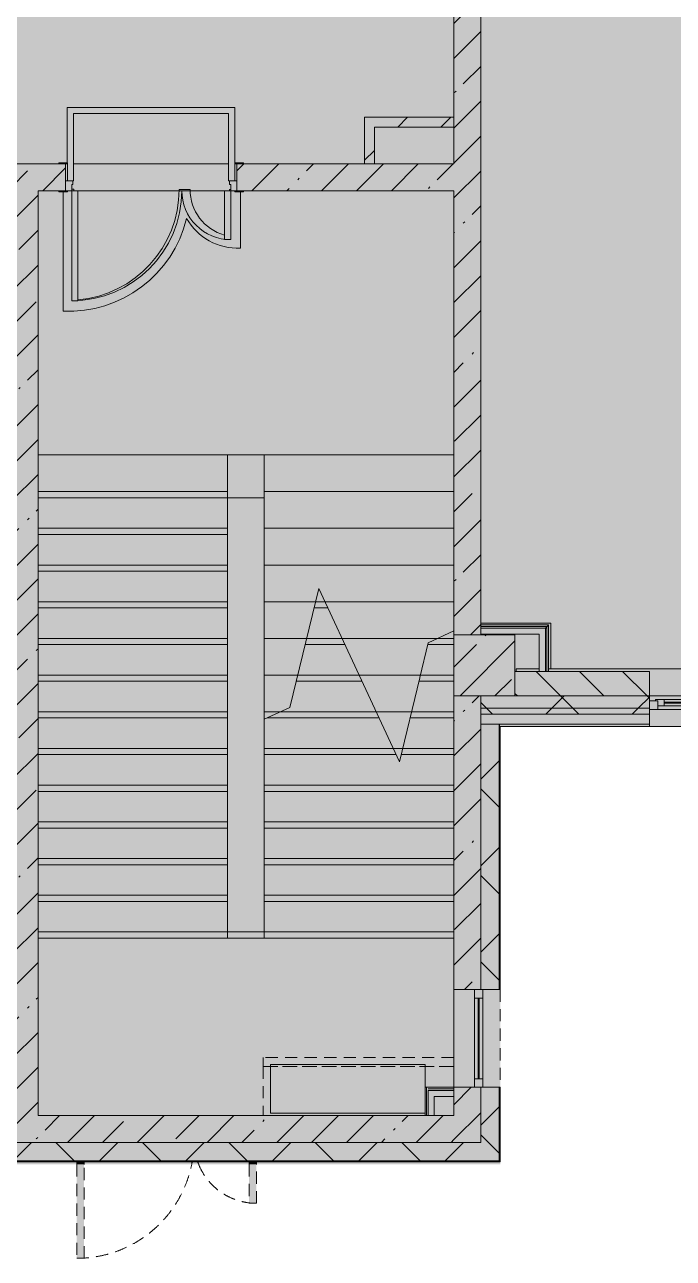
# Model space of a CAD drawing. Header units: millimetres. Extents: x 35143 to 244272, y -8553 to 29000.
# Drawn here: x 189232 to 194537, y -1048 to 9037 of the extents above; entities that cross this region are included whole.
import ezdxf

# ---------------------------------------------------------------- set-up
doc = ezdxf.new("R2010")
doc.units = ezdxf.units.MM
doc.linetypes.add('200_ШТРИХ__ш1_п0_6_', pattern=[160, 100, -60])
doc.layers.add('A-DETL-GENF-6', color=7, linetype='Continuous', lineweight=9, true_color=0xc0c0c0, transparency=0.4)
for name, color, linetype, lineweight in [('A-DETL-MBND-1', 7, '200_ШТРИХ__ш1_п0_6_', 9), ('A-WALL-4', 7, 'Continuous', 5), ('I-WALL-5', 7, 'Continuous', 5), ('S-COLS-1', 7, 'Continuous', 5)]:
    doc.layers.add(name, color=color, linetype=linetype, lineweight=lineweight)
for name, color, linetype, lineweight, true_color in [('A-DOOR-4', 7, 'Continuous', 5, 0xe2e2e2), ('A-DOOR-5', 7, 'Continuous', 5, 0xb7b7b7), ('A-DOOR-FRAM-3', 7, 'Continuous', 5, 0xe2e2e2), ('A-DOOR-FRAM-5', 7, 'Continuous', 5, 0xb7b7b7), ('A-FLOR-3', 7, 'Continuous', 5, 0xb7b7b7), ('A-GLAZ-2', 7, 'Continuous', 5, 0x737373), ('A-WALL-5', 7, 'Continuous', 9, 0x737373), ('A-WALL-6', 7, 'Continuous', 5, 0x737373), ('I-WALL-3', 7, 'Continuous', 5, 0xe7e7e7), ('I-WALL-4', 7, 'Continuous', 9, 0xe7e7e7), ('I-WALL-6', 7, 'Continuous', 5, 0x737373), ('S-COLS-2', 7, 'Continuous', 5, 0x737373), ('S-STRS-1', 7, 'Continuous', 5, 0x737373), ('S-STRS-MBND-1', 7, 'Continuous', 5, 0x737373)]:
    doc.layers.add(name, color=color, linetype=linetype, lineweight=lineweight, true_color=true_color)
pattern_1 = [(45, (117261.9, 0), (-353.5534, 353.5534), []), (135, (117261.9, 0), (-353.5534, -353.5534), [])]
pattern_2 = [(45, (117261.88, 0), (-285.1231, 285.1231), []), (45, (117547, 0), (-285.1231, 285.1231), [504.031, -100.806, 16.764, -84.042])]
pattern_3 = [(45, (117261.88, 0), (-176.7767, 176.7767), [])]
pattern_4 = [(45, (117261.9, 0), (-530.33, 530.33), []), (135, (117261.9, 0), (-530.33, -530.33), [])]

# ---------------------------------------------------------------- blocks, each defined once
blk = doc.blocks.new('BSC_Колонна _Прямоугольная - 500х500-V81-2_1_2_птичка')
at = {"layer": 'S-COLS-1'}
h = blk.add_hatch(dxfattribs=at)
h.set_pattern_fill('FP_82', color=256, style=0, pattern_type=2)
h.set_pattern_definition([(45, (-75730, -3800), (-285.1231, 285.1231), []), (45, (-75444.88, -3800), (-285.1231, 285.1231), [504.031, -100.806, 16.764, -84.042])])
h.paths.add_polyline_path([(-250, -250), (250, -250), (250, 250), (-250, 250), (-250, -99)])
at = {"layer": 'S-COLS-2'}
for p, q in [((250, 250), (-250, 250)), ((-250, 250), (-250, -250)), ((250, -250), (250, 250)), ((-250, -250), (250, -250))]:
    blk.add_line(p, q, dxfattribs=at)
blk = doc.blocks.new('110_Дверь_СКБ_2Ст - Д-1 Лестничная клетка EIS60-24319353-2_1_2_птичка')
at = {"layer": 'A-DOOR-4'}
for points in [[(612.5, 1010), (612.5, 110), (662.5, 110), (662.5, 1010)], [(-587.5, 510), (-637.5, 510), (-637.5, 110), (-587.5, 110)], [(712.5, 30), (697.5, 30), (697.5, -110), (712.5, -110)]]:
    blk.add_hatch(color=256, dxfattribs=at).paths.add_polyline_path(points)
h = blk.add_hatch(color=256, dxfattribs=at)
h.paths.add_polyline_path([(712.5, 110), (662.5, 110), (662.5, 60), (652.5, 60), (652.5, 30), (712.5, 30), (712.5, 39.7)])
h.paths.add_polyline_path([(-687.5, 110), (-687.5, 30), (-627.5, 30), (-627.5, 60), (-637.5, 60), (-637.5, 110)])
at = {"layer": 'A-DOOR-FRAM-3'}
for points in [[(-742.5, 118), (-742.5, 110), (-672.5, 110), (-672.5, 118)], [(697.5, 118), (697.5, 110), (767.5, 110), (767.5, 118)], [(-672.5, 30), (-687.5, 30), (-687.5, -110), (-672.5, -110)], [(-672.5, -110), (-742.5, -110), (-742.5, -118), (-672.5, -118)], [(697.5, -110), (697.5, -118), (767.5, -118), (767.5, -110)]]:
    blk.add_hatch(color=256, dxfattribs=at).paths.add_polyline_path(points)
at = {"layer": 'A-DOOR-5'}
for p, q in [((662.5, 1010), (612.5, 1010)), ((612.5, 1010), (612.5, 110)), ((662.5, 110), (662.5, 1010)), ((-637.5, 510), (-637.5, 110)), ((-587.5, 510), (-637.5, 510)), ((-587.5, 110), (-587.5, 510)), ((-637.5, 110), (-587.5, 110)), ((612.5, 110), (662.5, 110))]:
    blk.add_line(p, q, dxfattribs=at)
for centre, radius, start, end in [((662.5, 110), 900, 90, 180), ((-637.5, 110), 400, 360, 90)]:
    blk.add_arc(centre, radius, start, end, dxfattribs=at)
at = {"layer": 'A-DOOR-FRAM-5'}
for p, q in [((-672.5, 118), (-742.5, 118)), ((-742.5, 118), (-742.5, 110)), ((-742.5, 110), (-672.5, 110)), ((-637.5, 110), (-687.5, 110)), ((-687.5, 110), (-687.5, 30)), ((-672.5, 110), (-672.5, 118)), ((-637.5, 60), (-637.5, 110)), ((662.5, 110), (662.5, 60)), ((712.5, 110), (662.5, 110)), ((767.5, 118), (697.5, 118)), ((697.5, 118), (697.5, 110)), ((697.5, 110), (767.5, 110)), ((712.5, 30), (712.5, 110)), ((767.5, 110), (767.5, 118)), ((-687.5, 30), (-627.5, 30)), ((-672.5, 30), (-687.5, 30)), ((-687.5, 30), (-687.5, -110)), ((-672.5, -110), (-672.5, 30)), ((-627.5, 60), (-637.5, 60)), ((-627.5, 30), (-627.5, 60)), ((662.5, 60), (652.5, 60)), ((652.5, 60), (652.5, 30)), ((652.5, 30), (712.5, 30)), ((712.5, 30), (697.5, 30)), ((697.5, 30), (697.5, -110)), ((712.5, -110), (712.5, 30)), ((-672.5, -110), (-742.5, -110)), ((-742.5, -110), (-742.5, -118)), ((-742.5, -118), (-672.5, -118)), ((-687.5, -110), (-672.5, -110)), ((-672.5, -118), (-672.5, -110)), ((697.5, -110), (712.5, -110)), ((767.5, -110), (697.5, -110)), ((697.5, -110), (697.5, -118)), ((697.5, -118), (767.5, -118)), ((767.5, -118), (767.5, -110))]:
    blk.add_line(p, q, dxfattribs=at)
blk = doc.blocks.new('120_Окно_СКБ_1Ст - 120_Окно_СКБ_1Ст 900х2500_h_-19906150-2_1_2_птичка')
at = {"layer": 'A-GLAZ-2'}
for p, q in [((-450, -75), (-450, -5)), ((-450, -5), (-380, -5)), ((450, -5), (-450, -5)), ((-380, -75), (-450, -75)), ((-450, -75), (-400, -75)), ((-380, -75), (-400, -75)), ((-400, -75), (-400, -85)), ((-400, -85), (400, -85)), ((400, -85), (-400, -85)), ((-380, -5), (-380, -75)), ((380, -35), (-380, -35)), ((-380, -35), (-380, -75)), ((-330, -85), (-330, -35)), ((-330, -55), (330, -55)), ((330, -65), (-330, -65)), ((330, -85), (330, -35)), ((380, -75), (380, -5)), ((380, -5), (450, -5)), ((380, -75), (380, -35)), ((450, -75), (380, -75)), ((400, -75), (380, -75)), ((400, -75), (450, -75)), ((400, -85), (400, -75)), ((450, -5), (450, -75))]:
    blk.add_line(p, q, dxfattribs=at)
blk = doc.blocks.new('110_Дверь_СКБ_2Ст_Наружная - ДН-1_л__ Двухстворчатая 1350 х3200 _ЛК_ в свету с верхним остеклением 2-V186-2_1_2_птичка')
at = {"layer": 'A-DETL-MBND-1'}
for points in [[(754, 869), (694, 869), (694, 101), (754, 101), (754, 169)], [(-656, 419), (-716, 419), (-716, 101), (-656, 101), (-656, 169)], [(-716, 101), (-716, 79), (-656, 79), (-656, 101)], [(694, 101), (694, 79), (754, 79), (754, 101)]]:
    blk.add_hatch(color=256, dxfattribs=at).paths.add_polyline_path(points)
for p, q in [((754, 869), (694, 869)), ((694, 869), (694, 101)), ((754, 101), (754, 869)), ((-716, 419), (-716, 101)), ((-656, 419), (-716, 419)), ((-656, 101), (-656, 419)), ((-716, 101), (-716, 79)), ((-656, 79), (-656, 101)), ((694, 101), (694, 79)), ((754, 79), (754, 101))]:
    blk.add_line(p, q, dxfattribs=at)
for centre, radius, start, end in [((754, -91), 960, 90, 168.4089), ((-716, -91), 510, 22.5, 90), ((-716, -91), 510, 19.5984, 22.1347), ((754, -91), 960, 168.4089, 169.737)]:
    blk.add_arc(centre, radius, start, end, dxfattribs=at)
blk = doc.blocks.new('120_Окно_СКБ_1Ст - 120_Окно_СКБ_1Ст 800х2500 EI30-23532001-2_1_2_птичка')
at = {"layer": 'A-GLAZ-2'}
for p, q in [((-400, -127), (-400, -57)), ((-400, -57), (-330, -57)), ((400, -57), (-400, -57)), ((-330, -57), (-330, -127)), ((330, -87), (-330, -87)), ((330, -97), (-330, -97)), ((330, -127), (330, -57)), ((330, -57), (400, -57)), ((400, -57), (400, -127)), ((-330, -127), (-400, -127)), ((-400, -127), (400, -127)), ((400, -127), (330, -127))]:
    blk.add_line(p, q, dxfattribs=at)
blk = doc.blocks.new('Зашивка приборов отопления27 - Зашивка приборов отопления-33322407-2_1_2_птичка')
at = {"layer": 'A-DETL-MBND-1'}
for p, q in [((75480, 595), (73920, 595)), ((73920, 595), (73920, 520)), ((73920, 520), (73920, 120)), ((75480, 520), (73920, 520)), ((73920, 520), (73920, 120)), ((73920, 520), (75480, 520)), ((75480, 520), (75480, 595)), ((75480, 350), (75480, 520))]:
    blk.add_line(p, q, dxfattribs=at)

msp = doc.modelspace()

# ---------------------------------------------------------------- hatches: boundary and pattern name
at = {"layer": 'A-DETL-GENF-6'}
msp.add_hatch(color=256, dxfattribs=at).paths.add_polyline_path([(193102.8, -280), (193121.9, -280), (193121.9, 3300), (202121.9, 3300), (202121.9, 27350), (159171.9, 27350), (159171.9, 23778), (156021.9, 23778), (156021.9, -280), (192175.3, -280)])
at = {"layer": 'A-WALL-4'}
h = msp.add_hatch(dxfattribs=at)
h.set_pattern_fill('FP_97', color=256, style=0, pattern_type=2)
h.set_pattern_definition([(135, (117261.88, 0), (-176.7767, -176.7767), [])])
h.paths.add_polyline_path([(197611.9, 3550), (197611.9, 3750), (197341.9, 3750), (197341.9, 3550)])
h.paths.add_polyline_path([(196441.9, 3550), (196441.9, 3750), (195241.9, 3750), (195241.9, 3550), (195885.4, 3550)])
h.paths.add_polyline_path([(194030.3, 3550), (194341.9, 3550), (194341.9, 3750), (193241.9, 3750), (193241.9, 3550)])
h = msp.add_hatch(dxfattribs=at)
h.set_pattern_fill('FP_87', color=256, style=0, pattern_type=2)
h.set_pattern_definition(pattern_1)
h.paths.add_polyline_path([(201450.5, 3450), (201961.9, 3450), (201961.9, 3550), (201381.9, 3550), (201381.9, 3450)])
h.paths.add_polyline_path([(198681.9, 3450), (198681.9, 3550), (197341.9, 3550), (197341.9, 3450), (198667.9, 3450)])
h.paths.add_polyline_path([(194030.3, 3450), (194341.9, 3450), (194341.9, 3550), (192961.9, 3550), (192961.9, 3450), (193241.9, 3450)])
h.paths.add_polyline_path([(195885.4, 3450), (196441.9, 3450), (196441.9, 3550), (195241.9, 3550), (195241.9, 3450)])
h = msp.add_hatch(dxfattribs=at)
h.set_pattern_fill('FP_87', color=256, style=0, pattern_type=2)
h.set_pattern_definition(pattern_1)
h.paths.add_polyline_path([(202061.9, 3400), (202061.9, 3450), (201381.9, 3450), (201381.9, 3400), (201961.9, 3400)])
h.paths.add_polyline_path([(193102.8, 3400), (194341.9, 3400), (194341.9, 3450), (192961.9, 3450), (192961.9, 3400)])
h.paths.add_polyline_path([(198667.9, 3400), (198681.9, 3400), (198681.9, 3450), (197341.9, 3450), (197341.9, 3400), (197740.4, 3400)])
h.paths.add_polyline_path([(195241.9, 3400), (196441.9, 3400), (196441.9, 3450), (195241.9, 3450)])
h = msp.add_hatch(dxfattribs=at)
h.set_pattern_fill('FP_87', color=256, style=0, pattern_type=2)
h.set_pattern_definition(pattern_1)
h.paths.add_polyline_path([(192961.9, -250), (193111.9, -250), (193111.9, 350), (192961.9, 350), (192961.9, -100)])
h.paths.add_polyline_path([(192961.9, 1150), (193111.9, 1150), (193111.9, 3320), (192961.9, 3320), (192961.9, 1965.8)])
h = msp.add_hatch(dxfattribs=at)
h.set_pattern_fill('FP_87', color=256, style=0, pattern_type=2)
h.set_pattern_definition(pattern_1)
h.paths.add_polyline_path([(192961.9, -250), (192961.9, -100), (188821.9, -100), (188821.9, -250), (192175.3, -250)])
h.paths.add_polyline_path([(186610.2, -250), (187921.9, -250), (187921.9, -100), (184321.9, -100), (184321.9, -250), (184755.1, -250)])
h.paths.add_polyline_path([(176071.9, -250), (176071.9, -100), (175321.9, -100), (175321.9, -250), (175479.9, -250)])
h.paths.add_polyline_path([(179190, -250), (179321.9, -250), (179321.9, -100), (178171.9, -100), (178171.9, -250), (178262.5, -250)])
h.paths.add_polyline_path([(174171.9, -250), (174421.9, -250), (174421.9, -100), (173671.9, -100), (173671.9, -250), (174088.7, -250)])
h.paths.add_polyline_path([(182421.9, -250), (183421.9, -250), (183421.9, -100), (182421.9, -100)])
h.paths.add_polyline_path([(170571.9, -250), (170571.9, -100), (169171.9, -100), (169171.9, -250), (169914.8, -250)])
h.paths.add_polyline_path([(166071.9, -250), (166071.9, -100), (164671.9, -100), (164671.9, -250), (165277.2, -250)])
h.paths.add_polyline_path([(162494.7, -250), (162571.9, -250), (162571.9, -100), (162198.2, -100), (162198.2, -250)])
h.paths.add_polyline_path([(159921.9, -250), (161298.2, -250), (161298.2, -100), (159921.9, -100)])
h.paths.add_polyline_path([(156332.8, -250), (156821.9, -250), (156821.9, -100), (156021.9, -100), (156025.8, -250), (156301.9, -250)])
at = {"layer": 'I-WALL-3'}
for points in [[(193491.3, 4055), (193491.3, 4105), (192961.9, 4105), (192961.9, 4055), (193441.3, 4055)], [(193491.3, 3750), (193491.3, 4055), (193441.3, 4055), (193441.3, 3750)], [(192741.9, 275), (192741.9, 325), (192581.9, 325), (192581.9, 275)]]:
    msp.add_hatch(color=256, dxfattribs=at).paths.add_polyline_path(points)
at = {"layer": 'I-WALL-4'}
msp.add_hatch(color=256, dxfattribs=at).paths.add_polyline_path([(192531.9, 120), (192581.9, 120), (192581.9, 325), (192531.9, 325), (192531.9, 230.5)])
at = {"layer": 'I-WALL-5'}
h = msp.add_hatch(dxfattribs=at)
h.set_pattern_fill('FP_95', color=256, style=0, pattern_type=2)
h.set_pattern_definition(pattern_2)
h.paths.add_polyline_path([(192741.9, 7900), (192961.9, 7900), (192961.9, 9352.3), (192741.9, 9352.3), (192741.9, 8200)])
h.paths.add_polyline_path([(192741.9, 10792.3), (192961.9, 10792.3), (192961.9, 10900), (192741.9, 10900)])
h = msp.add_hatch(dxfattribs=at)
h.set_pattern_fill('FP_99', color=256, style=0, pattern_type=2)
h.set_pattern_definition(pattern_3)
h.paths.add_polyline_path([(192091.9, 7900), (192091.9, 8280), (192011.9, 8280), (192011.9, 7900)])
h = msp.add_hatch(dxfattribs=at)
h.set_pattern_fill('FP_99', color=256, style=0, pattern_type=2)
h.set_pattern_definition(pattern_3)
h.paths.add_polyline_path([(192741.9, 8200), (192741.9, 8280), (192091.9, 8280), (192091.9, 8200), (192175.3, 8200)])
h = msp.add_hatch(dxfattribs=at)
h.set_pattern_fill('FP_95', color=256, style=0, pattern_type=2)
h.set_pattern_definition(pattern_2)
h.paths.add_polyline_path([(189341.9, 120), (189341.9, 7900), (189121.9, 7900), (189121.9, 120)])
h = msp.add_hatch(dxfattribs=at)
h.set_pattern_fill('FP_95', color=256, style=0, pattern_type=2)
h.set_pattern_definition(pattern_2)
h.paths.add_polyline_path([(191021.9, 7680), (192741.9, 7680), (192741.9, 7900), (190966.9, 7900), (190966.9, 7680)])
h.paths.add_polyline_path([(189392.7, 7680), (189566.9, 7680), (189566.9, 7900), (189341.9, 7900), (189341.9, 7680)])
h = msp.add_hatch(dxfattribs=at)
h.set_pattern_fill('FP_95', color=256, style=0, pattern_type=2)
h.set_pattern_definition(pattern_2)
h.paths.add_polyline_path([(192741.9, -100), (192961.9, -100), (192961.9, 350), (192741.9, 350), (192741.9, 120)])
h.paths.add_polyline_path([(192741.9, 1150), (192961.9, 1150), (192961.9, 3550), (192741.9, 3550), (192741.9, 1965.8)])
h.paths.add_polyline_path([(192961.9, 4050), (192961.9, 7900), (192741.9, 7900), (192741.9, 4050), (192924.2, 4050)])
h = msp.add_hatch(dxfattribs=at)
h.set_pattern_fill('FP_187', color=256, style=0, pattern_type=2)
h.set_pattern_definition(pattern_4)
h.paths.add_polyline_path([(193516.3, 4117.5), (193516.3, 4130), (192961.9, 4130), (192961.9, 4117.5), (193503.8, 4117.5)])
h = msp.add_hatch(dxfattribs=at)
h.set_pattern_fill('FP_187', color=256, style=0, pattern_type=2)
h.set_pattern_definition(pattern_4)
h.paths.add_polyline_path([(193503.8, 4105), (193503.8, 4117.5), (192961.9, 4117.5), (192961.9, 4105), (193491.3, 4105)])
h = msp.add_hatch(dxfattribs=at)
h.set_pattern_fill('FP_187', color=256, style=0, pattern_type=2)
h.set_pattern_definition(pattern_4)
h.paths.add_polyline_path([(193503.8, 3750), (193503.8, 4105), (193491.3, 4105), (193491.3, 3750)])
h = msp.add_hatch(dxfattribs=at)
h.set_pattern_fill('FP_187', color=256, style=0, pattern_type=2)
h.set_pattern_definition(pattern_4)
h.paths.add_polyline_path([(193503.8, 3750), (193516.3, 3750), (193516.3, 4117.5), (193503.8, 4117.5), (193503.8, 4055)])
h = msp.add_hatch(dxfattribs=at)
h.set_pattern_fill('FP_95', color=256, style=0, pattern_type=2)
h.set_pattern_definition(pattern_2)
h.paths.add_polyline_path([(192741.9, -100), (192741.9, 120), (189121.9, 120), (189121.9, -100), (192175.3, -100)])

# ---------------------------------------------------------------- linework, layer by layer
at = {"layer": 'A-DETL-MBND-1'}
for p, q in [((192741.9, 595), (192741.9, 1150)), ((193119.9, 1150), (193119.9, 350))]:
    msp.add_line(p, q, dxfattribs=at)
at = {"layer": 'A-FLOR-3'}
for p, q in [((189580.2, 8360.1), (189580.2, 7908)), ((190950.2, 8360.1), (189580.2, 8360.1)), ((189630.2, 7760.1), (189630.2, 8310.1)), ((189630.2, 8310.1), (190900.2, 8310.1)), ((190900.2, 8310.1), (190900.2, 7760.1)), ((190950.2, 7760.1), (190950.2, 8360.1)), ((189545.6, 7672), (189545.6, 6695.1)), ((189581.9, 7760.1), (189630.2, 7760.1)), ((189635.4, 7692.1), (189616.9, 7692.1)), ((189635.4, 7680), (189635.4, 7692.1)), ((190584.5, 7690.6), (190494.8, 7690.6)), ((190900.2, 7760.1), (190950.2, 7760.1)), ((190916.9, 7689.1), (190907, 7689.1)), ((190907, 7689.1), (190907, 7680)), ((190996.4, 7210.5), (190996.4, 7672)), ((190891.9, 5170), (191191.9, 5170)), ((192961.9, 4145), (193536.3, 4145)), ((193536.3, 4145), (193536.3, 3770)), ((191241.9, 536), (191241.9, 140)), ((192506.9, 536), (191241.9, 536)), ((192506.9, 350), (192506.9, 536)), ((191241.9, 140), (192506.9, 140))]:
    msp.add_line(p, q, dxfattribs=at)
for centre, radius, start, end in [((189589.8, 7689.1), 905, 274.89327, 0.09571), ((190974.2, 7690.6), 389.8, 180, 253.95631), ((189589.8, 7689.1), 995, 267.45356, 346.31888), ((190974, 7689.1), 479.2, 209.41362, 272.67589)]:
    msp.add_arc(centre, radius, start, end, dxfattribs=at)
at = {"layer": 'A-WALL-5'}
for p, q in [((192741.9, 8200), (192741.9, 8280)), ((192011.9, 7900), (192091.9, 7900)), ((193503.8, 4117.5), (192961.9, 4117.5)), ((193491.3, 4105), (192961.9, 4105)), ((193491.3, 3750), (193491.3, 4105)), ((193503.8, 3750), (193503.8, 4117.5)), ((194341.9, 3550), (193241.9, 3550)), ((192961.9, 3450), (194341.9, 3450)), ((192961.9, 3400), (194341.9, 3400)), ((192961.9, 3320), (194341.9, 3320)), ((192961.9, 1150), (192961.9, 3320)), ((193111.9, 3300), (193111.9, 3320)), ((193111.9, 1150), (193111.9, 3299)), ((193114.9, 3304.2), (193114.9, 3320)), ((193119.9, 3300), (193114.9, 3300)), ((193114.9, 1150), (193114.9, 3299.3)), ((192519.4, 120), (192519.4, 350)), ((192741.9, 337.5), (192531.9, 337.5)), ((192531.9, 120), (192531.9, 325)), ((192741.9, 325), (192531.9, 325)), ((192741.9, 275), (192741.9, 350)), ((192961.9, 350), (192961.9, -100)), ((193111.9, -250), (193111.9, 350)), ((193114.9, -253), (193114.9, 350)), ((192506.9, 120), (192581.9, 120)), ((192741.9, -100), (188821.9, -100)), ((188821.9, -250), (193111.9, -250)), ((188821.9, -253), (193114.9, -253))]:
    msp.add_line(p, q, dxfattribs=at)
at = {"layer": 'A-WALL-6'}
for p, q in [((194341.9, 3750), (193241.9, 3750)), ((194341.9, 3300), (194341.9, 3750)), ((194341.9, 3550), (195241.9, 3550)), ((193119.9, 1150), (193119.9, 3299.8)), ((193121.9, 3300), (202211.9, 3300)), ((192961.9, 1150), (193119.9, 1150)), ((193119.9, 350), (192961.9, 350)), ((193119.9, -258), (193119.9, 350)), ((192961.9, -100), (192741.9, -100)), ((183421.9, -258), (193119.9, -258))]:
    msp.add_line(p, q, dxfattribs=at)
at = {"layer": 'I-WALL-6'}
for p, q in [((192961.9, 4050), (192961.9, 10900)), ((192741.9, 9352.3), (192741.9, 8280)), ((192011.9, 8280), (192011.9, 7900)), ((192741.9, 8280), (192011.9, 8280)), ((192091.9, 7900), (192091.9, 8200)), ((192091.9, 8200), (192741.9, 8200)), ((192741.9, 8200), (192741.9, 7900)), ((189511.9, 7900), (189121.9, 7900)), ((189630.2, 7900), (190900.2, 7900)), ((192011.9, 7900), (191021.9, 7900)), ((192741.9, 7900), (192091.9, 7900)), ((189341.9, 120), (189341.9, 7680)), ((189341.9, 7680), (189511.9, 7680)), ((190494.2, 7680), (189666.9, 7680)), ((190866.9, 7680), (190585.4, 7680)), ((191021.9, 7680), (192741.9, 7680)), ((192741.9, 7680), (192741.9, 4050)), ((193516.3, 4130), (192961.9, 4130)), ((192961.9, 4055), (193441.3, 4055)), ((193441.3, 4055), (193441.3, 3750)), ((193516.3, 3750), (193516.3, 4130)), ((193251.9, 3770), (193441.3, 3770)), ((193251.9, 3770), (193251.9, 3750)), ((193441.3, 3750), (193516.3, 3750)), ((193515.4, 3770), (197611.9, 3770)), ((192741.9, 3550), (192741.9, 1150)), ((192961.9, 3320), (192961.9, 3550)), ((192741.9, 1150), (192961.9, 1150)), ((192506.9, 350), (192506.9, 120)), ((192581.9, 350), (192506.9, 350)), ((192961.9, 350), (192581.9, 350)), ((192581.9, 120), (192581.9, 275)), ((192581.9, 275), (192741.9, 275)), ((192741.9, 275), (192741.9, 120)), ((192506.9, 120), (189341.9, 120)), ((192741.9, 120), (192581.9, 120))]:
    msp.add_line(p, q, dxfattribs=at)
at = {"layer": 'S-STRS-1'}
for p, q in [((190494.2, 7680), (189666.9, 7680)), ((190866.9, 7680), (190585.4, 7680)), ((190891.9, 5520), (191191.9, 5520)), ((190891.9, 5169.7), (190891.9, 5520)), ((192741.9, 5520), (191191.9, 5520)), ((191191.9, 5520), (191191.9, 5220)), ((192741.9, 5520), (191191.9, 5520)), ((189341.9, 5169.7), (190891.9, 5169.7)), ((189341.9, 5169.7), (190891.9, 5169.7)), ((190891.9, 4869.7), (190891.9, 5169.7)), ((191191.9, 5220), (191191.9, 4920)), ((192741.9, 5220), (191191.9, 5220)), ((192741.9, 5220), (191191.9, 5220)), ((189341.9, 4869.7), (190891.9, 4869.7)), ((189341.9, 4869.7), (190891.9, 4869.7)), ((190891.9, 4569.7), (190891.9, 4869.7)), ((191191.9, 4920), (191191.9, 4620)), ((192741.9, 4920), (191191.9, 4920)), ((192741.9, 4920), (191191.9, 4920)), ((189341.9, 4569.7), (190891.9, 4569.7)), ((189341.9, 4569.7), (190891.9, 4569.7)), ((190891.9, 4269.7), (190891.9, 4569.7)), ((191191.9, 4620), (191191.9, 4320)), ((192741.9, 4620), (191191.9, 4620)), ((192741.9, 4620), (191191.9, 4620)), ((189341.9, 4269.7), (190891.9, 4269.7)), ((189341.9, 4269.7), (190891.9, 4269.7)), ((190891.9, 3969.7), (190891.9, 4269.7)), ((191191.9, 4320), (191191.9, 4020)), ((191610.4, 4320), (191191.9, 4320)), ((191610.4, 4320), (191191.9, 4320)), ((191710.5, 4269.7), (191598.2, 4269.7)), ((191710.5, 4269.7), (191598.2, 4269.7)), ((192741.9, 4320), (191687.1, 4320)), ((192741.9, 4320), (191687.1, 4320)), ((189341.9, 3969.7), (190891.9, 3969.7)), ((189341.9, 3969.7), (190891.9, 3969.7)), ((190891.9, 3669.7), (190891.9, 3969.7)), ((191191.9, 4020), (191191.9, 3720)), ((191537.5, 4020), (191191.9, 4020)), ((191537.5, 4020), (191191.9, 4020)), ((191850.4, 3969.7), (191525.3, 3969.7)), ((191850.4, 3969.7), (191525.3, 3969.7)), ((192610.2, 4020), (191827, 4020)), ((192610.2, 4020), (191827, 4020)), ((192741.9, 3969.7), (192529.8, 3969.7)), ((192741.9, 3969.7), (192529.8, 3969.7)), ((189341.9, 3669.7), (190891.9, 3669.7)), ((189341.9, 3669.7), (190891.9, 3669.7)), ((190891.9, 3369.7), (190891.9, 3669.7)), ((191191.9, 3720), (191191.9, 3420)), ((191464.6, 3720), (191191.9, 3720)), ((191464.6, 3720), (191191.9, 3720)), ((191990.3, 3669.7), (191452.4, 3669.7)), ((191990.3, 3669.7), (191452.4, 3669.7)), ((192469.1, 3720), (191966.9, 3720)), ((192469.1, 3720), (191966.9, 3720)), ((192741.9, 3669.7), (192456.9, 3669.7)), ((192741.9, 3669.7), (192456.9, 3669.7)), ((189341.9, 3369.7), (190891.9, 3369.7)), ((189341.9, 3369.7), (190891.9, 3369.7)), ((190891.9, 3069.7), (190891.9, 3369.7)), ((191191.9, 3420), (191191.9, 3358.6)), ((191323.5, 3420), (191191.9, 3420)), ((191323.5, 3420), (191191.9, 3420)), ((191191.9, 3358.6), (191191.9, 3069.7)), ((192130.2, 3369.7), (191215.7, 3369.7)), ((192130.2, 3369.7), (191215.7, 3369.7)), ((192396.2, 3420), (192106.8, 3420)), ((192396.2, 3420), (192106.8, 3420)), ((192741.9, 3369.7), (192384, 3369.7)), ((192741.9, 3369.7), (192384, 3369.7)), ((189341.9, 3069.7), (190891.9, 3069.7)), ((189341.9, 3069.7), (190891.9, 3069.7)), ((190891.9, 2769.7), (190891.9, 3069.7)), ((191191.9, 3069.7), (191191.9, 2769.7)), ((192270.1, 3069.7), (191191.9, 3069.7)), ((192270.1, 3069.7), (191191.9, 3069.7)), ((192323.3, 3120), (192246.7, 3120)), ((192323.3, 3120), (192246.7, 3120)), ((192741.9, 3069.7), (192311.1, 3069.7)), ((192741.9, 3069.7), (192311.1, 3069.7)), ((189341.9, 2769.7), (190891.9, 2769.7)), ((189341.9, 2769.7), (190891.9, 2769.7)), ((190891.9, 2469.7), (190891.9, 2769.7)), ((191191.9, 2769.7), (191191.9, 2469.7)), ((192741.9, 2769.7), (191191.9, 2769.7)), ((192741.9, 2769.7), (191191.9, 2769.7)), ((189341.9, 2469.7), (190891.9, 2469.7)), ((189341.9, 2469.7), (190891.9, 2469.7)), ((190891.9, 2169.7), (190891.9, 2469.7)), ((191191.9, 2469.7), (191191.9, 2169.7)), ((192741.9, 2469.7), (191191.9, 2469.7)), ((192741.9, 2469.7), (191191.9, 2469.7)), ((189341.9, 2169.7), (190891.9, 2169.7)), ((189341.9, 2169.7), (190891.9, 2169.7)), ((190891.9, 1869.7), (190891.9, 2169.7)), ((191191.9, 2169.7), (191191.9, 1869.7)), ((192741.9, 2169.7), (191191.9, 2169.7)), ((192741.9, 2169.7), (191191.9, 2169.7)), ((189341.9, 1869.7), (190891.9, 1869.7)), ((189341.9, 1869.7), (190891.9, 1869.7)), ((190891.9, 1569.7), (190891.9, 1869.7)), ((191191.9, 1869.7), (191191.9, 1569.7)), ((192741.9, 1869.7), (191191.9, 1869.7)), ((192741.9, 1869.7), (191191.9, 1869.7)), ((189341.9, 1569.7), (190891.9, 1569.7)), ((189341.9, 1569.7), (190891.9, 1569.7)), ((191191.9, 1569.7), (190891.9, 1569.7)), ((192741.9, 1569.7), (191191.9, 1569.7)), ((192741.9, 1569.7), (191191.9, 1569.7))]:
    msp.add_line(p, q, dxfattribs=at)
at = {"layer": 'S-STRS-MBND-1'}
for p, q in [((192741.9, 7680), (189341.9, 7680)), ((189341.9, 7680), (189341.9, 5520)), ((192741.9, 5520), (192741.9, 7680)), ((189341.9, 5520), (190891.9, 5520)), ((189341.9, 1620), (189341.9, 5520)), ((189341.9, 5520), (190891.9, 5520)), ((190891.9, 5520), (192741.9, 5520)), ((190891.9, 1620), (190891.9, 5520)), ((189341.9, 5220), (190891.9, 5220)), ((189341.9, 5220), (190891.9, 5220)), ((189341.9, 4920), (190891.9, 4920)), ((189341.9, 4920), (190891.9, 4920)), ((189341.9, 4620), (190891.9, 4620)), ((189341.9, 4620), (190891.9, 4620)), ((191400.4, 3455.9), (191636.7, 4428.1)), ((191636.7, 4428.1), (192297.1, 3011.9)), ((189341.9, 4320), (190891.9, 4320)), ((189341.9, 4320), (190891.9, 4320)), ((191687.1, 4320), (191610.4, 4320)), ((191687.1, 4320), (191610.4, 4320)), ((192533.3, 3984.1), (192741.9, 4081.4)), ((189341.9, 4020), (190891.9, 4020)), ((189341.9, 4020), (190891.9, 4020)), ((191827, 4020), (191537.5, 4020)), ((191827, 4020), (191537.5, 4020)), ((192464.6, 3701.2), (192533.3, 3984.1)), ((192741.9, 4020), (192610.2, 4020)), ((192741.9, 4020), (192610.2, 4020)), ((189341.9, 3720), (190891.9, 3720)), ((189341.9, 3720), (190891.9, 3720)), ((191966.9, 3720), (191464.6, 3720)), ((191966.9, 3720), (191464.6, 3720)), ((192297.1, 3011.9), (192463.6, 3697.1)), ((192741.9, 3720), (192469.1, 3720)), ((192741.9, 3720), (192469.1, 3720)), ((191191.9, 3358.6), (191400.4, 3455.9)), ((189341.9, 3420), (190891.9, 3420)), ((189341.9, 3420), (190891.9, 3420)), ((191191.9, 3358.6), (191191.9, 1620)), ((192106.8, 3420), (191323.5, 3420)), ((192106.8, 3420), (191323.5, 3420)), ((192741.9, 3420), (192396.2, 3420)), ((192741.9, 3420), (192396.2, 3420)), ((192741.9, 3420), (192741.9, 1620)), ((189341.9, 3120), (190891.9, 3120)), ((189341.9, 3120), (190891.9, 3120)), ((192246.7, 3120), (191191.9, 3120)), ((192246.7, 3120), (191191.9, 3120)), ((192741.9, 3120), (192323.3, 3120)), ((192741.9, 3120), (192323.3, 3120)), ((189341.9, 2820), (190891.9, 2820)), ((189341.9, 2820), (190891.9, 2820)), ((192741.9, 2820), (191191.9, 2820)), ((192741.9, 2820), (191191.9, 2820)), ((189341.9, 2520), (190891.9, 2520)), ((189341.9, 2520), (190891.9, 2520)), ((192741.9, 2520), (191191.9, 2520)), ((192741.9, 2520), (191191.9, 2520)), ((189341.9, 2220), (190891.9, 2220)), ((189341.9, 2220), (190891.9, 2220)), ((192741.9, 2220), (191191.9, 2220)), ((192741.9, 2220), (191191.9, 2220)), ((189341.9, 1920), (190891.9, 1920)), ((189341.9, 1920), (190891.9, 1920)), ((192741.9, 1920), (191191.9, 1920)), ((192741.9, 1920), (191191.9, 1920)), ((189341.9, 1620), (189341.9, 120)), ((189341.9, 1620), (190891.9, 1620)), ((189341.9, 1620), (190891.9, 1620)), ((191191.9, 1620), (190891.9, 1620)), ((192741.9, 1620), (191191.9, 1620)), ((192741.9, 1620), (191191.9, 1620)), ((192741.9, 120), (192741.9, 1620)), ((189341.9, 120), (192741.9, 120))]:
    msp.add_line(p, q, dxfattribs=at)

# ---------------------------------------------------------------- block references
at = {"layer": 'A-DETL-MBND-1'}
msp.add_blockref('Зашивка приборов отопления27 - Зашивка приборов отопления-33322407-2_1_2_птичка', (117261.9, 0), dxfattribs=at)
at = {"layer": 'A-DETL-MBND-1', "rotation": 180}
msp.add_blockref('110_Дверь_СКБ_2Ст_Наружная - ДН-1_л__ Двухстворчатая 1350 х3200 _ЛК_ в свету с верхним остеклением 2-V186-2_1_2_птичка', (190411.4, -179), dxfattribs=at)
at = {"layer": 'A-DOOR-5', "rotation": 180}
msp.add_blockref('110_Дверь_СКБ_2Ст - Д-1 Лестничная клетка EIS60-24319353-2_1_2_птичка', (190279.4, 7790), dxfattribs=at)
at = {"layer": 'A-GLAZ-2'}
for name, p, rotation in [('120_Окно_СКБ_1Ст - 120_Окно_СКБ_1Ст 900х2500_h_-19906150-2_1_2_птичка', (194791.9, 3435), 180), ('120_Окно_СКБ_1Ст - 120_Окно_СКБ_1Ст 800х2500 EI30-23532001-2_1_2_птичка', (193036.9, 750), 270)]:
    msp.add_blockref(name, p, dxfattribs=dict(at, rotation=rotation))
at = {"layer": 'S-COLS-2'}
msp.add_blockref('BSC_Колонна _Прямоугольная - 500х500-V81-2_1_2_птичка', (192991.9, 3800), dxfattribs=at)

doc.saveas('drawing.dxf')
